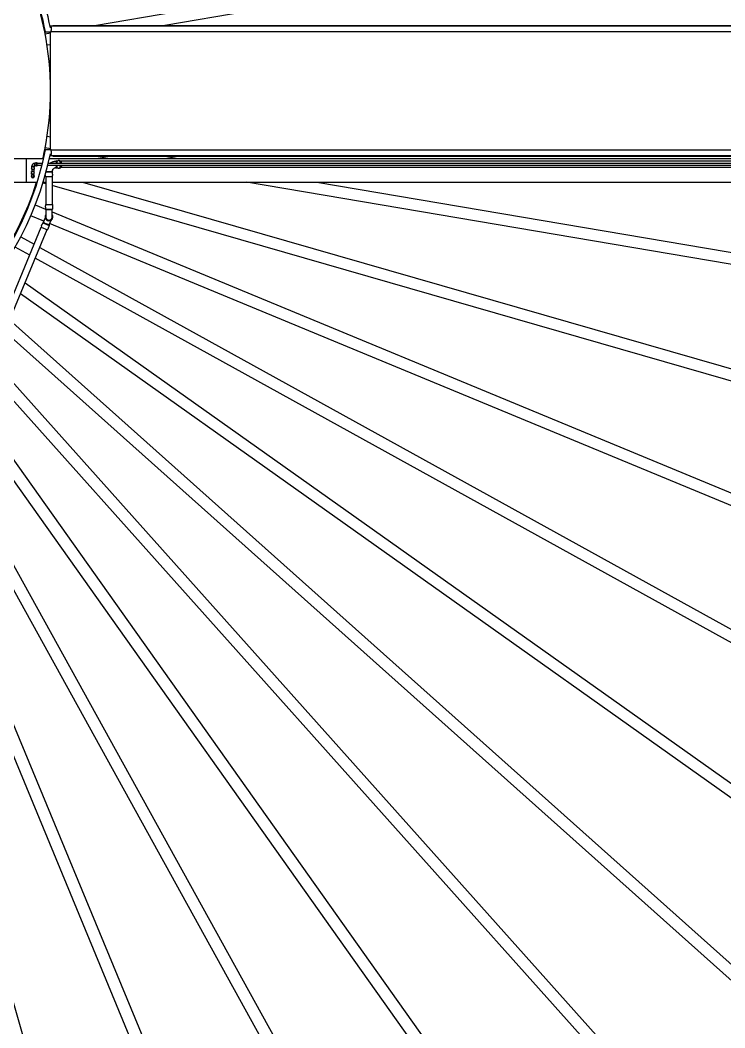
# Model space of a CAD drawing. Header units: millimetres. Extents: x 0 to 157650, y 0 to 89100.
# Drawn here: x 28634 to 34618, y 23728 to 32286 of the extents above; entities that cross this region are included whole.
import ezdxf

# ---------------------------------------------------------------- set-up
doc = ezdxf.new("R2010")
doc.units = ezdxf.units.MM
doc.header["$LTSCALE"] = 150
doc.layers.add('Visible', color=7, linetype='Continuous', lineweight=25)

msp = doc.modelspace()

# ---------------------------------------------------------------- linework, layer by layer
at = {"layer": 'Visible', "color": 9, "true_color": 0xc0c0c0}
for p, q in [((29265.1, 32241.9), (38064.7, 33737.5)), ((38081.5, 33638.9), (29861.9, 32241.9)), ((28843.2, 32187.6), (28849.3, 32187.6)), ((28849.3, 32187.6), (28898.5, 32187.6)), ((38202, 32235.9), (28892, 32235.9)), ((28892, 31184.2), (28892, 32187.6)), ((38202, 32187.6), (28898.5, 32187.6)), ((28912, 32241.9), (38142, 32241.9)), ((28912, 32235.9), (28912, 32241.9)), ((28846.4, 32170.8), (28892, 32178.5)), ((28892, 32077.1), (28863.2, 32072.2)), ((28884.6, 31881.7), (28892, 31882.1)), ((28892, 31782), (28890.3, 31781.9)), ((28890.3, 31590.2), (28892, 31590.1)), ((28892, 31490), (28884.7, 31490.4)), ((28863.2, 31299.9), (28892, 31295)), ((28849.3, 31184.2), (28843.2, 31184.2)), ((28892, 31193.6), (28846.5, 31201.3)), ((28898.5, 31184.2), (28849.3, 31184.2)), ((28898.5, 31184.2), (38202, 31184.2)), ((26943.5, 31110.9), (28685.5, 31110.9)), ((28685.5, 31110.9), (28685.5, 30910.9)), ((28685.5, 31110.9), (28833.8, 31110.9)), ((28755.1, 31069.6), (28758.2, 31071.5)), ((28766.9, 31071.7), (28758.9, 31071.7)), ((28779.6, 31071.7), (28774.4, 31071.7)), ((28824.2, 31069.9), (28781.6, 31069.9)), ((37904.4, 31069.9), (28873.9, 31069.9)), ((28883.3, 31110.9), (38001.3, 31110.9)), ((28892, 31135.9), (38202, 31135.9)), ((28912, 31135.9), (28912, 31129.9)), ((28912, 31129.9), (38142, 31129.9)), ((28935.1, 31087.8), (28937.8, 31089.5)), ((28940, 31090.2), (28957.9, 31090.2)), ((28969.8, 31090.2), (28977.6, 31090.2)), ((37796.4, 31087.9), (28981.5, 31087.9)), ((29378.6, 31110.9), (29266.8, 31129.9)), ((29863.9, 31129.9), (29975.8, 31110.9)), ((28733.3, 31046.6), (28731.3, 31042.9)), ((28731.3, 31042.9), (28752.8, 31042.9)), ((28731.3, 31042.9), (28731.3, 31034.4)), ((28731.3, 31027.6), (28731.3, 31020.9)), ((28731.3, 31020.9), (28752.8, 31020.9)), ((28752.8, 31000.9), (28731.3, 31000.9)), ((28731.3, 30994.2), (28731.3, 31000.9)), ((28731.3, 30978.9), (28731.3, 30987.4)), ((28733, 31020.9), (28733, 31000.9)), ((28751, 31020.9), (28751, 31000.9)), ((28751.4, 31045.5), (28752.8, 31042.9)), ((28752.8, 31042.9), (28752.8, 31034.4)), ((28752.8, 31027.6), (28752.8, 31020.9)), ((28752.8, 30994.2), (28752.8, 31000.9)), ((28752.8, 30978.9), (28752.8, 30987.4)), ((28756.4, 31051.4), (28758.2, 31050.4)), ((28766.9, 31050.2), (28758.9, 31050.2)), ((28779.6, 31050.2), (28774.4, 31050.2)), ((28819.7, 31051.9), (28781.6, 31051.9)), ((28908.2, 30995.9), (28855.1, 30995.9)), ((37904.4, 31051.9), (28869.5, 31051.9)), ((28906, 30999.5), (28908.2, 30995.9)), ((28908.2, 30976.8), (28908.2, 30995.9)), ((28935.8, 31033.6), (28937.8, 31032.3)), ((28940, 31031.6), (28957.9, 31031.6)), ((28969.8, 31031.6), (28977.6, 31031.6)), ((37796.4, 31033.9), (28981.5, 31033.9)), ((26943.5, 30910.9), (28685.5, 30910.9)), ((28685.5, 30910.9), (28780.1, 30910.9)), ((28752.8, 30978.9), (28731.3, 30978.9)), ((28733, 30975.7), (28731.3, 30978.9)), ((28733, 30975.7), (28733, 30961.2)), ((28733, 30975.7), (28733, 30961.2)), ((28751, 30975.7), (28752.8, 30978.9)), ((28751, 30961.2), (28751, 30975.7)), ((28751, 30961.2), (28751, 30975.7)), ((28851.9, 30896.5), (28828.3, 30903.3)), ((28830.7, 30910.9), (28851.9, 30910.9)), ((28849.6, 30955.9), (28849.6, 30967.2)), ((28908.2, 30955.9), (28849.6, 30955.9)), ((28851.9, 30955.9), (28851.9, 30719.4)), ((28905.9, 30955.9), (28905.9, 30719.4)), ((28905.9, 30910.9), (37868, 30910.9)), ((28908.2, 30955.9), (28908.2, 30967.2)), ((29163.2, 30910.9), (37597.6, 28481.5)), ((37868, 29668.9), (30556.1, 30910.9)), ((31153.2, 30910.9), (37868, 29770.4)), ((37569.9, 28385.4), (28905.9, 30881)), ((28763, 30716.7), (28849.6, 30680.8)), ((28849.6, 30719.4), (28908.2, 30719.4)), ((28849.6, 30719.4), (28849.6, 30708.1)), ((28849.6, 30698.5), (28849.6, 30679.4)), ((28849.6, 30679.4), (28908.2, 30679.4)), ((28851.9, 30675.6), (28849.6, 30679.4)), ((28851.9, 30675.6), (28851.9, 30614.5)), ((28905.9, 30675.6), (28908.2, 30679.4)), ((28905.9, 30614.5), (28905.9, 30675.6)), ((28905.9, 30657.5), (37167.7, 27235.8)), ((28908.2, 30719.4), (28908.2, 30708.1)), ((28908.2, 30698.5), (28908.2, 30679.4)), ((28834.9, 30578.7), (28724.8, 30624.3)), ((28827, 30565.6), (28819.6, 30547.9)), ((28830.6, 30568.2), (28827, 30565.6)), ((28827, 30565.6), (28881.1, 30543.1)), ((28846.6, 30606.9), (28830.6, 30568.2)), ((28880.4, 30547.6), (28896.4, 30586.2)), ((37129.5, 27143.4), (28884.8, 30558)), ((28435.8, 29615.1), (28813.8, 30527.7)), ((28485.6, 29594.5), (28863.7, 30507.1)), ((28816, 30539.1), (28811.6, 30528.6)), ((28811.6, 30528.6), (28865.8, 30506.2)), ((28870.1, 30516.6), (28865.8, 30506.2)), ((28881.1, 30543.1), (28873.8, 30525.5)), ((28880.4, 30547.6), (28881.1, 30543.1)), ((28639, 30446.1), (28753.7, 30382.7)), ((28715.2, 30289.7), (28590.6, 30358.6)), ((28801.3, 30356.4), (36601.1, 26046.1)), ((36552.7, 25958.5), (28762.7, 30263.4)), ((28676.6, 30055.5), (35904.8, 24927.3)), ((35846.9, 24845.7), (28637.3, 29960.7)), ((28545.6, 29739.2), (35087.6, 23893.5)), ((35024.7, 23815.6), (28505.1, 29641.4)), ((28336.9, 29473), (34292.6, 22809.2)), ((34218, 22742.6), (28239, 29432.5)), ((33166.8, 21911.4), (27922.8, 29301.5)), ((28017.5, 29340.7), (33248.4, 21969.2)), ((27714.8, 29215.3), (32116.7, 21251.5)), ((32029.2, 21203.1), (27621.8, 29176.8)), ((30819.4, 20626.6), (27327.8, 29055)), ((27420.2, 29093.3), (30911.8, 20664.9)), ((27126.2, 28971.5), (29648.8, 20217))]:
    msp.add_line(p, q, dxfattribs=at)
for centre, radius, start, end in [((26292, 31685.9), 12796, 45.6757, 314.3243), ((26292, 31685.9), 2654.3, 55.85215, 348.39071), ((26292, 31685.9), 2606, 57.42664, 348.90027), ((26292, 31685.9), 2600, 57.63108, 342.65786), ((26292, 31685.9), 2600, 11.12567, 45.82883), ((26292, 31685.9), 2606, 11.09973, 45.69463), ((26292, 31685.9), 2654.3, 11.60929, 44.75495), ((26292, 31685.9), 2600, 348.87433, 11.12567), ((26292, 31685.9), 2654.3, 10.89525, 10.89746), ((26292, 31685.9), 2600, 347.22319, 348.87433), ((26292, 31685.9), 2654.3, 349.10254, 349.10475), ((28732.1, 31031), 3.31, 107.34635, 252.65365), ((28732.1, 30990.8), 3.31, 107.34635, 252.65365), ((28731, 31034.4), 0.25, 287.34635, 0), ((28731, 31027.6), 0.25, 0, 72.65365), ((28731, 30994.2), 0.25, 287.34635, 0), ((28731, 30987.4), 0.25, 0, 72.65365), ((28753, 31034.4), 0.25, 180, 252.65365), ((28753, 31027.6), 0.25, 107.34635, 180), ((28753, 30994.2), 0.25, 180, 252.65365), ((28753, 30987.4), 0.25, 107.34635, 180), ((28752, 31031), 3.31, 287.34635, 72.65365), ((28752, 30990.8), 3.31, 287.34635, 72.65365), ((28742, 30960.9), 13.2, 132.78469, 47.21531), ((28742, 30960.9), 10.7, 146.84659, 33.15341), ((28850.3, 30972), 4.65, 232.18569, 258.18772), ((28849.3, 30967.2), 0.25, 0, 78.18772), ((28908.4, 30976.8), 0.25, 180, 258.18772), ((28908.4, 30967.2), 0.25, 101.81228, 180), ((28907.4, 30972), 4.65, 281.81228, 78.18772), ((28850.3, 30703.3), 4.65, 101.81228, 258.18772), ((28849.3, 30708.1), 0.25, 281.81228, 0), ((28849.3, 30698.5), 0.25, 0, 78.18772), ((28908.4, 30708.1), 0.25, 180, 258.18772), ((28908.4, 30698.5), 0.25, 101.81228, 180), ((28907.4, 30703.3), 4.65, 281.81228, 78.18772), ((28878.9, 30614.4), 33.2, 144.41499, 35.58501), ((28878.9, 30614.4), 29.3, 157.14662, 22.85338), ((28818.5, 30543.2), 4.65, 79.31228, 235.68772), ((28815.7, 30539.1), 0.25, 337.5, 55.68772), ((28819.4, 30548), 0.25, 259.31228, 337.5), ((28870.3, 30516.5), 0.25, 79.31228, 157.5), ((28871.2, 30521.4), 4.65, 259.31228, 55.68772), ((28874, 30525.4), 0.25, 157.5, 235.68772)]:
    msp.add_arc(centre, radius, start, end, dxfattribs=at)
for centre, major_axis, start_param, end_param in [((28892, 32211.8), (0, 24.1), 3.604775, 6.650637), ((28892, 31160.1), (0, -24.1), 5.915734, 8.961595), ((28758.9, 31060.9), (0, -10.7), 6.084679, 9.623284), ((28779.6, 31060.9), (0, -10.7), 0, 3.141593), ((28940, 31060.9), (0, 29.3), 5.024604, 6.502129), ((28977.6, 31060.9), (0, 29.3), 5.024604, 6.283185), ((28940, 31060.9), (0, -29.3), 6.064241, 7.541767), ((28977.6, 31060.9), (0, -29.3), 0, 1.258581)]:
    msp.add_ellipse(centre, major_axis=major_axis, ratio=0.34202, start_param=start_param, end_param=end_param, dxfattribs=at)
for points, knots in [([(28755.3, 31069.7), (28753.1, 31069.3), (28750.8, 31068.7), (28746.7, 31066.8), (28744.7, 31065.6), (28741.2, 31062.7), (28739.6, 31061), (28736.9, 31057.3), (28735.8, 31055.3), (28734.1, 31051.1), (28733.6, 31048.9), (28733.3, 31046.6)], [3.279099, 3.279099, 3.279099, 3.279099, 3.537904, 3.537904, 3.796709, 3.796709, 4.055514, 4.055514, 4.314319, 4.314319, 4.573105, 4.573105, 4.573105, 4.573105]), ([(28755.3, 31069.7), (28753.8, 31069.4), (28752.3, 31069.1), (28748.3, 31067.7), (28745.9, 31066.4), (28741.5, 31063.1), (28739.5, 31061), (28736.4, 31056.5), (28735.1, 31054), (28733.8, 31049.8), (28733.5, 31048.2), (28733.3, 31046.6)], [3.38454, 3.38454, 3.38454, 3.38454, 3.555748, 3.555748, 3.866847, 3.866847, 4.181006, 4.181006, 4.495166, 4.495166, 4.678546, 4.678546, 4.678546, 4.678546]), ([(28756.9, 31051.6), (28756.9, 31051.6), (28757, 31051.6), (28757.4, 31051.8), (28757.6, 31052.2), (28758.2, 31053.2), (28758.5, 31053.9), (28758.8, 31055.7), (28759, 31056.8), (28759.1, 31058.9), (28759, 31060), (28758.9, 31062.2), (28758.7, 31063.3), (28758.3, 31065.4), (28758, 31066.3), (28757.4, 31067.9), (28757, 31068.6), (28756.3, 31069.4), (28755.9, 31069.7), (28755.5, 31069.7)], [-2.754182, -2.754182, -2.754182, -2.754182, -2.698608, -2.698608, -2.407698, -2.407698, -2.048021, -2.048021, -1.707581, -1.707581, -1.372474, -1.372474, -1.035542, -1.035542, -0.694471, -0.694471, -0.349205, -0.349205, 0, 0, 0, 0]), ([(28770.1, 31047.7), (28770.7, 31047.7), (28771.3, 31047.8), (28772.4, 31048.2), (28772.9, 31048.5), (28773.9, 31049.4), (28774.3, 31050), (28775.3, 31051.6), (28775.7, 31052.7), (28776.3, 31055.2), (28776.6, 31056.6), (28776.8, 31059.3), (28776.9, 31060.6), (28776.8, 31063.2), (28776.7, 31064.5), (28776.3, 31066.9), (28776, 31068.1), (28775.2, 31070.4), (28774.6, 31071.5), (28773.4, 31072.8), (28773.1, 31073.1), (28772.1, 31073.8), (28771.3, 31074.1), (28770, 31074.2), (28769.3, 31074.1), (28768.2, 31073.8), (28767.7, 31073.5), (28766.7, 31072.8), (28766.3, 31072.3), (28765.9, 31071.7), (28765.9, 31071.7), (28765.9, 31071.7)], [0, 0, 0, 0, 0.13447, 0.13447, 0.287745, 0.287745, 0.514303, 0.514303, 0.913879, 0.913879, 1.301913, 1.301913, 1.658232, 1.658232, 2.010267, 2.010267, 2.375722, 2.375722, 2.787347, 2.787347, 2.926009, 2.926009, 3.11035, 3.11035, 3.245819, 3.245819, 3.391504, 3.391504, 3.59414, 3.59414, 3.606385, 3.606385, 3.606385, 3.606385]), ([(28887.6, 31069.9), (28894.4, 31075.2), (28902, 31079.4), (28918.4, 31085.6), (28927.2, 31087.4), (28936.1, 31087.8)], [4.0850487, 4.0850487, 4.0850487, 4.0850487, 4.3722748, 4.3722748, 4.6688956, 4.6688956, 4.6688956, 4.6688956]), ([(28936.1, 31087.8), (28928.1, 31087.5), (28920.2, 31086), (28903.8, 31080.4), (28895.5, 31075.9), (28887.9, 31070.1), (28887.8, 31070), (28887.6, 31069.9)], [3.2905268, 3.2905268, 3.2905268, 3.2905268, 3.5568102, 3.5568102, 3.8687841, 3.8687841, 3.8743737, 3.8743737, 3.8743737, 3.8743737]), ([(28945, 31069.9), (28944.9, 31070.8), (28944.8, 31071.6), (28944.1, 31075.4), (28943.4, 31078.1), (28941.8, 31082.7), (28940.8, 31084.6), (28938.6, 31087.2), (28937.4, 31087.8), (28936.2, 31087.8)], [-3.323197, -3.323197, -3.323197, -3.323197, -3.051083, -3.051083, -2.060652, -2.060652, -1.045583, -1.045583, 0, 0, 0, 0]), ([(28976.4, 31069.9), (28976.1, 31073), (28975.6, 31075.9), (28974.2, 31081.6), (28973.3, 31084.2), (28970.9, 31089.1), (28969.4, 31091.2), (28965.7, 31093.6), (28963.9, 31094.2), (28960.8, 31094.1), (28959.5, 31093.7), (28957.1, 31092.4), (28956, 31091.4), (28955.1, 31090.2), (28955.1, 31090.2), (28955.1, 31090.2)], [3.44416, 3.44416, 3.44416, 3.44416, 3.760136, 3.760136, 4.111262, 4.111262, 4.493785, 4.493785, 4.727102, 4.727102, 4.894009, 4.894009, 5.106599, 5.106599, 5.10737, 5.10737, 5.10737, 5.10737]), ([(28733.8, 31046.6), (28734.2, 31046.6), (28734.6, 31046.6), (28735.9, 31046.6), (28736.6, 31046.6), (28738.5, 31046.5), (28739.6, 31046.4), (28741.9, 31046.3), (28743.1, 31046.3), (28745.5, 31046.1), (28746.6, 31046.1), (28748.6, 31045.9), (28749.4, 31045.8), (28750.6, 31045.7), (28751, 31045.6), (28751.3, 31045.6), (28751.4, 31045.5), (28751.4, 31045.5)], [-5.692854, -5.692854, -5.692854, -5.692854, -5.394073, -5.394073, -5.101679, -5.101679, -4.743486, -4.743486, -4.38361, -4.38361, -4.02207, -4.02207, -3.659042, -3.659042, -3.324761, -3.324761, -3.173789, -3.173789, -3.173789, -3.173789]), ([(28756.9, 31051.6), (28756.4, 31051.4), (28755.9, 31051.2), (28755, 31050.7), (28754.5, 31050.4), (28753.7, 31049.7), (28753.3, 31049.3), (28752.6, 31048.3), (28752.3, 31047.8), (28751.8, 31046.7), (28751.5, 31046.1), (28751.4, 31045.5)], [3.427793, 3.427793, 3.427793, 3.427793, 3.629345, 3.629345, 3.830897, 3.830897, 4.032449, 4.032449, 4.234001, 4.234001, 4.435152, 4.435152, 4.435152, 4.435152]), ([(28756.9, 31051.6), (28756.8, 31051.6), (28756.7, 31051.6), (28755.9, 31051.3), (28755.2, 31050.9), (28753.8, 31049.8), (28753.2, 31049.2), (28752.2, 31047.7), (28751.8, 31046.9), (28751.5, 31045.8), (28751.4, 31045.7), (28751.4, 31045.5)], [3.533234, 3.533234, 3.533234, 3.533234, 3.561193, 3.561193, 3.875352, 3.875352, 4.189511, 4.189511, 4.489253, 4.489253, 4.540593, 4.540593, 4.540593, 4.540593]), ([(28765.9, 31050.2), (28765.9, 31050.1), (28765.9, 31050.1), (28766.2, 31049.6), (28766.6, 31049.2), (28767.4, 31048.6), (28767.7, 31048.3), (28768.7, 31047.9), (28769.4, 31047.7), (28770.1, 31047.7), (28770.1, 31047.7), (28770.1, 31047.7)], [5.8183932, 5.8183932, 5.8183932, 5.8183932, 5.8266012, 5.8266012, 6.0079143, 6.0079143, 6.1170332, 6.1170332, 6.2805108, 6.2805108, 6.2831853, 6.2831853, 6.2831853, 6.2831853]), ([(28856.2, 30999.9), (28856.4, 30999.9), (28856.7, 30999.9), (28858.4, 30999.9), (28860, 30999.9), (28864.6, 30999.9), (28867.8, 30999.9), (28874.6, 30999.9), (28878.2, 30999.8), (28885.3, 30999.8), (28888.7, 30999.8), (28895, 30999.7), (28897.8, 30999.7), (28902.1, 30999.6), (28903.8, 30999.6), (28905.6, 30999.5), (28906, 30999.5), (28906, 30999.5)], [-16.442345, -16.442345, -16.442345, -16.442345, -16.285566, -16.285566, -15.576586, -15.576586, -14.506363, -14.506363, -13.438758, -13.438758, -12.371182, -12.371182, -11.297939, -11.297939, -10.284322, -10.284322, -9.46029, -9.46029, -9.46029, -9.46029]), ([(28906, 30999.5), (28906.4, 31003.2), (28907.2, 31006.7), (28909.6, 31013.5), (28911.2, 31016.6), (28915.2, 31022.2), (28917.5, 31024.7), (28922.6, 31028.7), (28925.3, 31030.4), (28931, 31032.7), (28934, 31033.5), (28936.9, 31033.8)], [3.232505, 3.232505, 3.232505, 3.232505, 3.509655, 3.509655, 3.78681, 3.78681, 4.063966, 4.063966, 4.341121, 4.341121, 4.618277, 4.618277, 4.618277, 4.618277]), ([(28936.9, 31033.8), (28934.6, 31033.5), (28932.2, 31033), (28926.6, 31031.1), (28923.5, 31029.4), (28917.7, 31024.9), (28915.1, 31022.1), (28910.7, 31015.8), (28909, 31012.2), (28906.9, 31005.5), (28906.3, 31002.6), (28906, 30999.5)], [3.341146, 3.341146, 3.341146, 3.341146, 3.561193, 3.561193, 3.875352, 3.875352, 4.189511, 4.189511, 4.495908, 4.495908, 4.726917, 4.726917, 4.726917, 4.726917]), ([(28936.9, 31033.8), (28937, 31033.8), (28937, 31033.8), (28937.5, 31033.8), (28938, 31034), (28939.4, 31034.9), (28940.4, 31035.9), (28942.3, 31039.2), (28943.1, 31041.6), (28944.4, 31046.8), (28944.8, 31049.3), (28945.1, 31051.9)], [-8.418869, -8.418869, -8.418869, -8.418869, -8.390163, -8.390163, -7.982608, -7.982608, -7.082514, -7.082514, -6.01069, -6.01069, -5.16301, -5.16301, -5.16301, -5.16301]), ([(28955.1, 31031.6), (28956.1, 31030.4), (28957.4, 31029.2), (28960.3, 31027.9), (28961.9, 31027.6), (28964.8, 31028), (28966, 31028.4), (28968.4, 31030), (28969.5, 31031.1), (28971.9, 31034.5), (28973, 31037), (28974.9, 31042.7), (28975.6, 31045.8), (28976.2, 31050.1), (28976.3, 31051), (28976.4, 31051.9)], [1.175815, 1.175815, 1.175815, 1.175815, 1.414192, 1.414192, 1.61486, 1.61486, 1.784116, 1.784116, 2.014261, 2.014261, 2.383273, 2.383273, 2.745236, 2.745236, 2.839025, 2.839025, 2.839025, 2.839025]), ([(28742, 30975.2), (28741, 30975.2), (28740, 30975.2), (28738.2, 30975.3), (28737.3, 30975.3), (28735.6, 30975.3), (28734.8, 30975.4), (28733.6, 30975.5), (28733.2, 30975.6), (28733.1, 30975.7), (28733, 30975.7), (28733, 30975.7)], [-5.692854, -5.692854, -5.692854, -5.692854, -5.394073, -5.394073, -5.101679, -5.101679, -4.743486, -4.743486, -4.38361, -4.38361, -4.300563, -4.300563, -4.300563, -4.300563]), ([(28733, 30961.2), (28733, 30961), (28733, 30960.9), (28733.1, 30959.6), (28733.4, 30958.5), (28734.3, 30956.4), (28735, 30955.5), (28736.6, 30953.9), (28737.6, 30953.3), (28739.7, 30952.4), (28740.9, 30952.2), (28742, 30952.2)], [-1.421724, -1.421724, -1.421724, -1.421724, -1.372474, -1.372474, -1.035542, -1.035542, -0.694471, -0.694471, -0.349205, -0.349205, 0, 0, 0, 0]), ([(28751, 30975.7), (28751, 30975.7), (28751, 30975.7), (28751, 30975.6), (28750.7, 30975.5), (28749.8, 30975.4), (28749.1, 30975.4), (28747.5, 30975.3), (28746.5, 30975.3), (28744.3, 30975.2), (28743.2, 30975.2), (28742, 30975.2)], [-1.392576, -1.392576, -1.392576, -1.392576, -1.372474, -1.372474, -1.035542, -1.035542, -0.694471, -0.694471, -0.349205, -0.349205, 0, 0, 0, 0]), ([(28742, 30952.2), (28743, 30952.2), (28744, 30952.3), (28745.9, 30953), (28746.7, 30953.4), (28748.5, 30954.8), (28749.3, 30955.7), (28750.4, 30957.8), (28750.8, 30958.9), (28751, 30960.5), (28751, 30960.8), (28751, 30961.2)], [-5.692854, -5.692854, -5.692854, -5.692854, -5.394073, -5.394073, -5.101679, -5.101679, -4.743486, -4.743486, -4.38361, -4.38361, -4.271349, -4.271349, -4.271349, -4.271349]), ([(28878.9, 30675.4), (28876.4, 30675.4), (28874, 30675.4), (28869.4, 30675.4), (28867.2, 30675.4), (28862.1, 30675.4), (28859.4, 30675.4), (28855.1, 30675.5), (28853.6, 30675.5), (28852.2, 30675.5), (28851.9, 30675.5), (28851.9, 30675.6)], [-17.022367, -17.022367, -17.022367, -17.022367, -16.285566, -16.285566, -15.576586, -15.576586, -14.506363, -14.506363, -13.438758, -13.438758, -12.779119, -12.779119, -12.779119, -12.779119]), ([(28905.9, 30675.6), (28905.9, 30675.5), (28905.9, 30675.5), (28905.5, 30675.5), (28904.7, 30675.5), (28901.9, 30675.5), (28899.9, 30675.5), (28895.1, 30675.4), (28892.2, 30675.4), (28885.8, 30675.4), (28882.4, 30675.4), (28878.9, 30675.4)], [-4.243793, -4.243793, -4.243793, -4.243793, -4.026787, -4.026787, -3.051083, -3.051083, -2.060652, -2.060652, -1.045583, -1.045583, 0, 0, 0, 0]), ([(28830.6, 30568.2), (28830.5, 30568.2), (28830.6, 30568.2), (28831.3, 30567.9), (28832.4, 30567.4), (28835.7, 30566), (28837.8, 30565.1), (28842.8, 30562.9), (28845.8, 30561.6), (28850.4, 30559.7), (28851.8, 30559.1), (28854.4, 30558.1), (28855.4, 30557.6), (28857.8, 30556.7), (28859, 30556.2), (28863, 30554.5), (28865.6, 30553.5), (28870.8, 30551.3), (28873.3, 30550.3), (28877.2, 30548.8), (28878.6, 30548.2), (28880.1, 30547.7), (28880.4, 30547.6), (28880.4, 30547.6)], [-12.767634, -12.767634, -12.767634, -12.767634, -12.371182, -12.371182, -11.297939, -11.297939, -10.284322, -10.284322, -9.209574, -9.209574, -8.739533, -8.739533, -8.390163, -8.390163, -7.982608, -7.982608, -7.082514, -7.082514, -6.01069, -6.01069, -5.003981, -5.003981, -4.25526, -4.25526, -4.25526, -4.25526]), ([(28851.9, 30614.5), (28851.9, 30613.8), (28851.9, 30613), (28852.3, 30609), (28853.1, 30605.8), (28855.9, 30599.9), (28857.9, 30597.2), (28862.7, 30592.6), (28865.6, 30590.8), (28872, 30588.2), (28875.4, 30587.5), (28878.9, 30587.5)], [-4.25526, -4.25526, -4.25526, -4.25526, -4.026787, -4.026787, -3.051083, -3.051083, -2.060652, -2.060652, -1.045583, -1.045583, 0, 0, 0, 0]), ([(28878.9, 30587.5), (28881.4, 30587.5), (28883.8, 30587.8), (28888.4, 30589.1), (28890.6, 30590.1), (28895.7, 30593.1), (28898.4, 30595.5), (28902.7, 30601.2), (28904.2, 30604.5), (28905.6, 30610.1), (28905.9, 30612.3), (28905.9, 30614.5)], [-17.022367, -17.022367, -17.022367, -17.022367, -16.285566, -16.285566, -15.576586, -15.576586, -14.506363, -14.506363, -13.438758, -13.438758, -12.767634, -12.767634, -12.767634, -12.767634])]:
    msp.add_open_spline(points, degree=3, knots=knots, dxfattribs=at)
for points in [[(28755.5, 31069.7), (28755.4, 31069.7), (28755.4, 31069.7), (28755.3, 31069.7)], [(28936.2, 31087.8), (28936.2, 31087.8), (28936.1, 31087.8), (28936.1, 31087.8)], [(28733.3, 31046.6), (28733.3, 31046.6), (28733.5, 31046.6), (28733.8, 31046.6)], [(28869.2, 31050.7), (28869.5, 31051.1), (28869.8, 31051.5), (28870.1, 31051.9)], [(28870.1, 31051.9), (28869.8, 31051.5), (28869.5, 31051.1), (28869.2, 31050.7)]]:
    msp.add_open_spline(points, degree=3, dxfattribs=at)

doc.saveas('drawing.dxf')
